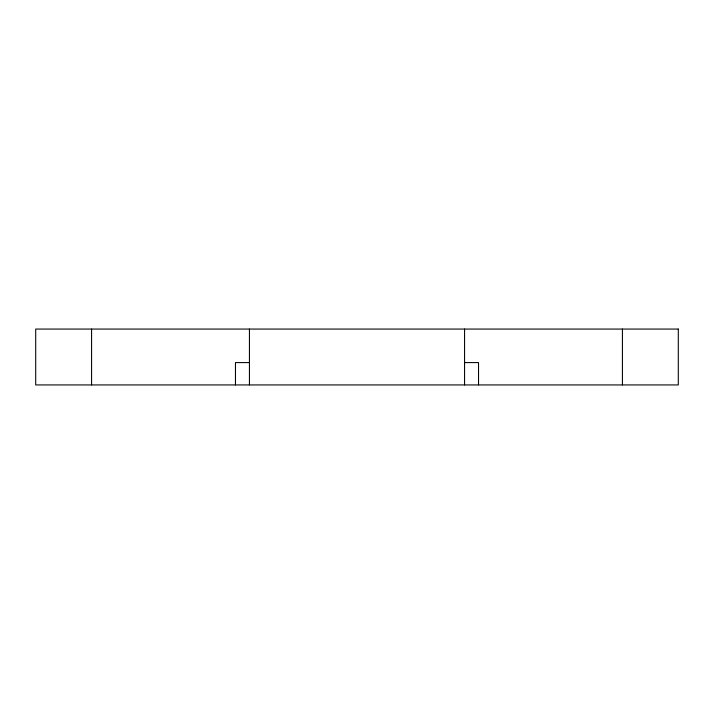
<?xml version="1.0" encoding="UTF-8"?>
<svg xmlns="http://www.w3.org/2000/svg" width="714" height="714" viewBox="0 0 714 714"><rect width="100%" height="100%" fill="white"/><g stroke="black" fill="none" stroke-linecap="round" stroke-linejoin="round"><path stroke-width="1.07" d="M249.436 362.587L235.468 362.587L235.468 384.935M464.564 362.587L478.532 362.587L478.532 384.935M622.421 329.065L622.421 384.935M464.564 329.065L464.564 384.935M249.436 329.065L249.436 384.935M91.579 329.065L91.579 384.935M678.3 329.065L35.7 329.065L35.7 384.935L678.3 384.935L678.3 329.065"/></g></svg>
